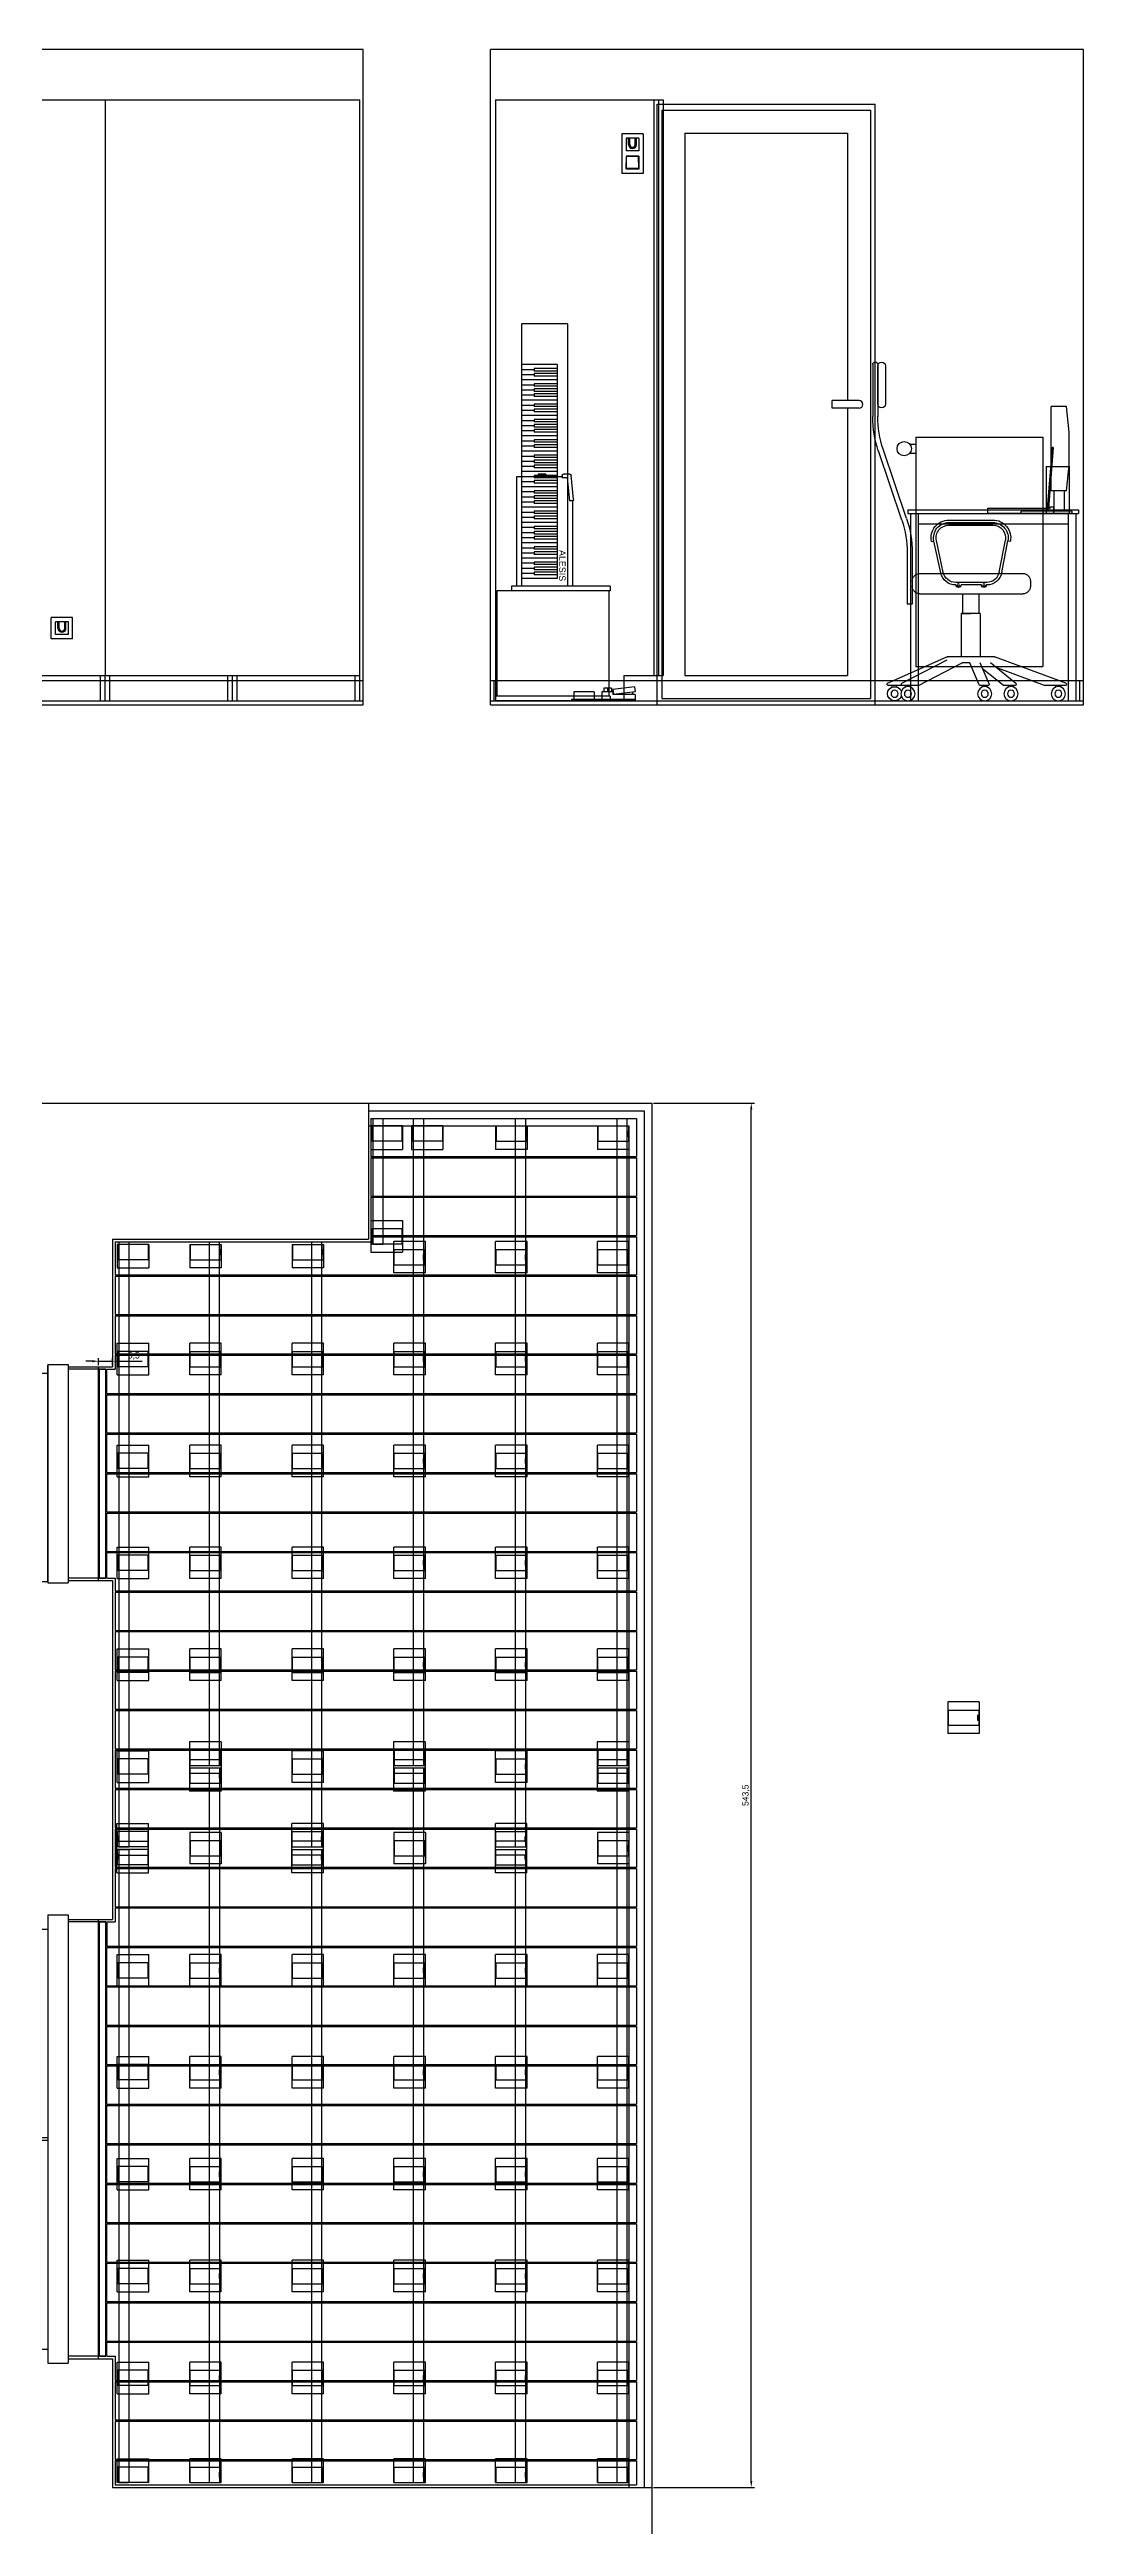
# Model space of a CAD drawing. Header units: millimetres. Extents: x 863 to 5283, y 810 to 2397.
# Drawn here: x 3811 to 4217, y 1424 to 2397 of the extents above; entities that cross this region are included whole.
import ezdxf

# ---------------------------------------------------------------- set-up
doc = ezdxf.new("R2010")
doc.units = ezdxf.units.MM
for name, color, linetype in [('Elektryka - obudowy', 253, 'Continuous'), ('GK - OSB', 40, 'Continuous'), ('GK - płyta', 104, 'Continuous'), ('GK - rama', 170, 'Continuous'), ('Grzejniki', 12, 'Continuous'), ('Listwy', 9, 'Continuous'), ('Meble', 42, 'Continuous'), ('Okna', 7, 'Continuous'), ('Panele', 44, 'Continuous'), ('Urządzenia', 183, 'Continuous'), ('Ściany', 7, 'Continuous')]:
    doc.layers.add(name, color=color, linetype=linetype)
doc.dimstyles.new('ISO-25', dxfattribs={"dimtxt": 2.5, "dimasz": 2.5, "dimexe": 1.25, "dimexo": 0.625, "dimtad": 1, "dimtxsty": 'Standard', "dimcen": 2.5, "dimadec": 0, "dimazin": 0, "dimtfac": 1, "dimtmove": 0, "dimatfit": 3, "dimfxl": 1, "dimarcsym": 0})

# ---------------------------------------------------------------- blocks, each defined once
blk = doc.blocks.new('Z$W@#14945')
for p, q in [((3, 176), (3, 0)), ((11, 176), (11, 0)), ((0, 88.5), (0, 170.5)), ((0, 170.5), (3, 170.5)), ((3, 88.5), (0, 88.5)), ((3, 87.5), (0, 87.5)), ((0, 87.5), (0, 5.5)), ((0, 5.5), (3, 5.5))]:
    blk.add_line(p, q)
blk = doc.blocks.new('Z$W@#8909')
for p, q in [((3, 176), (11, 176)), ((3, 0), (11, 0))]:
    blk.add_line(p, q)
blk.add_blockref('Z$W@#14945', (0, 0))
blk = doc.blocks.new('Z$W@#9758')
for p, q in [((0, 0.3), (0, 82.3)), ((0, 82.3), (3, 82.3)), ((3, 85.6), (3, 0)), ((3, 85.6), (11, 85.6)), ((3, 0.3), (3, 85.3)), ((11, 85.6), (11, 0)), ((3, 0.3), (0, 0.3)), ((3, 0), (11, 0))]:
    blk.add_line(p, q)
blk = doc.blocks.new('Z$W@#32591')
for p, q in [((0, 231), (0, 0)), ((0, 231), (82, 231)), ((82, 231), (82, 0)), ((9, 222), (73, 222)), ((9, 222), (9, 9)), ((73, 222), (73, 117)), ((67, 114), (67, 117)), ((77.5, 117), (67, 117)), ((77.5, 114), (67, 114)), ((73, 114), (73, 9)), ((0, 0), (82, 0)), ((9, 9), (73, 9))]:
    blk.add_line(p, q)
blk.add_arc((77.5, 115.5), 1.5, 270, 90)
blk = doc.blocks.new('Z$W@#19725')
for p, q in [((0, 75), (0, 73.5)), ((0, 75), (67, 75)), ((0, 73.5), (67, 73.5)), ((1, 73.5), (1, 0)), ((4, 73.5), (4, 0)), ((4, 69.5), (63, 69.5)), ((63, 73.5), (63, 0)), ((66, 73.5), (66, 0)), ((67, 75), (67, 73.5)), ((1, 0), (4, 0)), ((63, 0), (66, 0))]:
    blk.add_line(p, q)
blk = doc.blocks.new('Z$W@#2205')
for p, q in [((1, 32), (2, 42)), ((2, 42), (8, 42)), ((8, 9), (8, 42)), ((1, 19), (1, 32)), ((2, 9), (1, 19)), ((0, 1), (20, 1)), ((0, 1), (0, 0)), ((0, 0), (20, 0)), ((2, 9), (8, 9)), ((3, 9), (3, 1)), ((7, 9), (7, 1)), ((20, 1), (20, 0))]:
    blk.add_line(p, q)
blk = doc.blocks.new('Z$W@#20042')
for p, q in [((71.18, 131.5), (71.18, 116.5)), ((72.68, 133), (72.68, 133)), ((74.18, 132), (74.18, 111.58)), ((74.18, 116.5), (74.18, 131.5)), ((76.18, 132), (76.18, 111.58)), ((72.68, 115), (72.68, 115)), ((62.86, 71.55), (72.07, 98.76)), ((64.75, 70.91), (73.96, 98.12)), ((46.25, 71), (28.95, 71)), ((46.25, 70), (28.95, 70)), ((46.25, 69), (28.95, 69)), ((23.05, 62.86), (22.07, 62.67)), ((25.47, 50.36), (23.05, 62.86)), ((26.45, 50.55), (24.04, 63.05)), ((48.45, 50.45), (51.14, 62.95)), ((49.43, 50.24), (52.11, 62.74)), ((53.09, 62.53), (52.11, 62.74)), ((57.64, 50), (17.18, 50)), ((60.64, 58.09), (60.64, 38)), ((62.64, 58.09), (62.64, 38)), ((14.18, 47), (14.18, 45)), ((57.64, 42), (17.18, 42)), ((31.36, 46.5), (43.56, 46.5)), ((31.36, 45.5), (31.46, 45.5)), ((33.46, 45.5), (41.46, 45.5)), ((34.46, 42), (34.46, 34.24)), ((40.9, 42), (40.9, 34.24)), ((43.46, 45.5), (43.56, 45.5)), ((60.64, 47), (60.64, 45)), ((33.96, 34.24), (41.4, 34.24)), ((33.96, 34.24), (33.96, 17.33)), ((41.4, 34.24), (37.68, 34.24)), ((41.4, 34.24), (41.4, 17.33)), ((60.64, 38), (62.64, 38)), ((0.3, 6.95), (28.3, 17.3)), ((8.67, 6.07), (27.62, 13.08)), ((19.9, 6.87), (29.94, 14.95)), ((24.94, 6.15), (32.98, 12.62)), ((28.46, 17.33), (46.88, 17.33)), ((30.42, 6.69), (33.99, 14.95)), ((34.31, 6.33), (38.04, 14.95)), ((38.04, 14.95), (41.05, 14.95)), ((58.18, 6.1), (41.05, 14.95)), ((64.69, 6.92), (46.98, 16.07)), ((70.32, 6.93), (47.07, 17.29)), ((0.46, 6.05), (8.51, 6.05)), ((2.3, 6.05), (4.16, 6.05)), ((2.3, 5.42), (2.3, 6.05)), ((4.16, 5.42), (4.16, 6.05)), ((20.2, 6.05), (24.65, 6.05)), ((20.91, 6.05), (22.77, 6.05)), ((20.91, 5.42), (20.91, 6.05)), ((22.77, 5.42), (22.77, 6.05)), ((30.85, 6.05), (33.89, 6.05)), ((31.23, 6.05), (33.09, 6.05)), ((31.23, 5.42), (31.23, 6.05)), ((33.09, 5.42), (33.09, 6.05)), ((58.4, 6.05), (70.13, 6.05)), ((58.4, 6.05), (64.48, 6.05)), ((61.41, 6.05), (63.27, 6.05)), ((61.41, 5.42), (61.41, 6.05)), ((63.27, 5.42), (63.27, 6.05)), ((66.64, 6.05), (68.5, 6.05)), ((66.64, 5.42), (66.64, 6.05)), ((68.5, 5.42), (68.5, 6.05))]:
    blk.add_line(p, q)
for centre, radius in [((32.46, 45.5), 0.5), ((42.51, 45.5), 0.5), ((3.23, 2.79), 2.79), ((3.23, 2.79), 1.4), ((21.84, 2.79), 2.79), ((21.84, 2.79), 1.4), ((32.16, 2.79), 2.79), ((32.16, 2.79), 1.4), ((62.34, 2.79), 2.79), ((62.34, 2.79), 1.4), ((67.57, 2.79), 1.4)]:
    blk.add_circle(centre, radius)
for centre, radius, start, end in [((72.68, 131.5), 1.5, 90, 180), ((72.68, 131.5), 1.5, 0, 90), ((75.18, 132), 1, 0, 180), ((72.68, 116.5), 1.5, 180, 270), ((34.18, 111.58), 40, 341.30828, 0), ((72.68, 116.5), 1.5, 270, 0), ((34.18, 111.58), 42, 341.30828, 0), ((28.95, 64), 7, 90, 190.93526), ((28.95, 64), 6, 90, 190.93526), ((28.95, 64), 5, 90, 190.93526), ((46.25, 64), 7, 347.86856, 90), ((46.25, 64), 6, 347.86856, 90), ((46.25, 64), 5, 347.86856, 90), ((102.64, 58.09), 42, 161.30828, 180), ((102.64, 58.09), 40, 161.30828, 180), ((17.18, 47), 3, 90, 180), ((31.36, 51.5), 6, 190.93526, 270), ((31.36, 51.5), 5, 190.93526, 270), ((43.56, 51.5), 5, 270, 347.86856), ((43.56, 51.5), 6, 270, 347.86856), ((57.64, 47), 3, 0, 90), ((17.18, 45), 3, 180, 270), ((32.46, 45.5), 1, 180, 0), ((42.46, 45.5), 1, 180, 0), ((57.64, 45), 3, 270, 0), ((28.46, 16.86), 0.465, 90, 110.29392), ((46.88, 16.86), 0.465, 66.00288, 90), ((0.46, 6.51), 0.465, 110.29392, 270), ((8.51, 6.51), 0.465, 270, 290.29392), ((20.2, 6.51), 0.465, 128.81867, 270), ((24.65, 6.51), 0.465, 270, 308.81867), ((30.85, 6.51), 0.465, 156.6033, 270), ((33.89, 6.51), 0.465, 270, 336.6033), ((58.4, 6.51), 0.465, 242.68314, 270), ((64.48, 6.51), 0.465, 270, 62.68314), ((67.57, 2.79), 2.79, 200.21704, 159.78296), ((70.13, 6.51), 0.465, 270, 66.00288)]:
    blk.add_arc(centre, radius, start, end)
blk = doc.blocks.new('Z$W@#10339')
for p, q in [((0, 18.5), (9, 18.5)), ((0, 18.5), (0, 0)), ((9, 18.5), (9, 0)), ((0, 0), (9, 0))]:
    blk.add_line(p, q)
blk = doc.blocks.new('Z$W@#2202')
for p, q in [((25.38, 25.97), (23.5, 2.04)), ((25.88, 25.93), (24, 2)), ((25.88, 25.93), (25.38, 25.97)), ((24.5, 2), (0, 2)), ((0, 2), (0, 0)), ((26, 0), (0, 0)), ((23.5, 2.04), (24, 2)), ((26, 2.5), (24.5, 2.5)), ((24.5, 2.5), (24.5, 2)), ((26, 2.5), (26, 0))]:
    blk.add_line(p, q)
blk = doc.blocks.new('Z$W@#17324')
for p, q in [((0, 34.05), (0.95, 43.55)), ((1.45, 44), (3.95, 44)), ((1.45, 33.5), (2.35, 42.5)), ((2.35, 42.5), (4.45, 42.5)), ((4.45, 43.5), (4.45, 42.5)), ((4.45, 43), (22.45, 43)), ((10.95, 44), (10.95, 43)), ((10.95, 44), (13.95, 44)), ((11.45, 44), (11.45, 43)), ((13.45, 44), (13.45, 43)), ((13.95, 44), (13.95, 43)), ((22.45, 43), (22.45, 0)), ((0.45, 33.5), (0.45, 0)), ((0.5, 33.5), (1.45, 33.5)), ((0.45, 0), (22.45, 0))]:
    blk.add_line(p, q)
for centre, start, end in [((1.45, 43.5), 90, 174.28941), ((3.95, 43.5), 0, 90), ((0.5, 34), 174.28941, 270)]:
    blk.add_arc(centre, 0.5, start, end)
blk = doc.blocks.new('Z$W@#22179')
for p, q in [((0.23, 5.49), (0, 3.5)), ((0, 3.5), (8.5, 2.5)), ((0, 2.5), (8.73, 2.5)), ((0, 2.5), (0, 0)), ((0, 0.5), (25, 0.5)), ((0, 0), (25, 0)), ((0.23, 5.49), (8.73, 4.49)), ((1, 3.38), (1, 2.5)), ((8.73, 4.49), (8.5, 2.5)), ((8.73, 3.5), (13, 3.5)), ((8.73, 3.5), (8.73, 2.5)), ((9.25, 5), (9.25, 3.5)), ((9.25, 5), (12.25, 5)), ((10.75, 5), (10.75, 3.5)), ((10.75, 5), (10.75, 3.5)), ((12.25, 5), (12.25, 3.5)), ((13, 3.5), (13, 0.5)), ((16, 3.5), (16, 0.5)), ((16, 3.5), (24, 3.5)), ((24, 3.5), (24, 0.5)), ((25, 0.5), (25, 0))]:
    blk.add_line(p, q)
blk = doc.blocks.new('Z$W@#21945')
for p, q in [((0, 45), (38.8, 45)), ((0, 45), (0, 43.2)), ((0, 43.2), (44.5, 43.2)), ((0.5, 43.2), (0.5, 1.8)), ((38.8, 45), (38.8, 43.2)), ((44.5, 43.2), (44.5, 1.8)), ((0, 1.8), (45, 1.8)), ((0, 1.8), (0, 0)), ((0, 0), (45, 0)), ((45, 1.8), (45, 0))]:
    blk.add_line(p, q)
blk = doc.blocks.new('Z$W@#23808')
for p, q in [((0, 18), (0, 0)), ((0, 18), (103, 18)), ((16, 14), (16, 0)), ((16, 14), (30, 14)), ((17.5, 14), (17.5, 5)), ((18.5, 14), (18.5, 5)), ((19.5, 14), (19.5, 5)), ((20.5, 14), (20.5, 5)), ((22, 14), (22, 0)), ((23.5, 14), (23.5, 5)), ((24.5, 14), (24.5, 5)), ((25.5, 14), (25.5, 5)), ((26.5, 14), (26.5, 5)), ((27.5, 14), (27.5, 5)), ((28.5, 14), (28.5, 5)), ((30, 14), (30, 0)), ((30, 14), (44, 14)), ((31.5, 14), (31.5, 5)), ((32.5, 14), (32.5, 5)), ((33.5, 14), (33.5, 5)), ((34.5, 14), (34.5, 5)), ((36, 14), (36, 0)), ((37.5, 14), (37.5, 5)), ((38.5, 14), (38.5, 5)), ((39.5, 14), (39.5, 5)), ((40.5, 14), (40.5, 5)), ((41.5, 14), (41.5, 5)), ((42.5, 14), (42.5, 5)), ((44, 14), (44, 0)), ((44, 14), (58, 14)), ((45.5, 14), (45.5, 5)), ((46.5, 14), (46.5, 5)), ((47.5, 14), (47.5, 5)), ((48.5, 14), (48.5, 5)), ((50, 14), (50, 0)), ((51.5, 14), (51.5, 5)), ((52.5, 14), (52.5, 5)), ((53.5, 14), (53.5, 5)), ((54.5, 14), (54.5, 5)), ((55.5, 14), (55.5, 5)), ((56.5, 14), (56.5, 5)), ((58, 14), (58, 0)), ((58, 14), (72, 14)), ((59.5, 14), (59.5, 5)), ((60.5, 14), (60.5, 5)), ((61.5, 14), (61.5, 5)), ((62.5, 14), (62.5, 5)), ((64, 14), (64, 0)), ((65.5, 14), (65.5, 5)), ((66.5, 14), (66.5, 5)), ((67.5, 14), (67.5, 5)), ((68.5, 14), (68.5, 5)), ((69.5, 14), (69.5, 5)), ((70.5, 14), (70.5, 5)), ((72, 14), (72, 0)), ((72, 14), (86, 14)), ((73.5, 14), (73.5, 5)), ((74.5, 14), (74.5, 5)), ((75.5, 14), (75.5, 5)), ((76.5, 14), (76.5, 5)), ((78, 14), (78, 0)), ((79.5, 14), (79.5, 5)), ((80.5, 14), (80.5, 5)), ((81.5, 14), (81.5, 5)), ((82.5, 14), (82.5, 5)), ((83.5, 14), (83.5, 5)), ((84.5, 14), (84.5, 5)), ((86, 14), (86, 0)), ((86, 14), (100, 14)), ((87.5, 14), (87.5, 5)), ((88.5, 14), (88.5, 5)), ((89.5, 14), (89.5, 5)), ((90.5, 14), (90.5, 5)), ((92, 14), (92, 0)), ((93.5, 14), (93.5, 5)), ((94.5, 14), (94.5, 5)), ((95.5, 14), (95.5, 5)), ((96.5, 14), (96.5, 5)), ((97.5, 14), (97.5, 5)), ((98.5, 14), (98.5, 5)), ((100, 14), (100, 0)), ((103, 18), (103, 0)), ((0, 0), (103, 0)), ((17.5, 5), (18.5, 5)), ((18, 5), (18, 0)), ((19.5, 5), (20.5, 5)), ((20, 5), (20, 0)), ((23.5, 5), (24.5, 5)), ((24, 5), (24, 0)), ((25.5, 5), (26.5, 5)), ((26, 5), (26, 0)), ((27.5, 5), (28.5, 5)), ((28, 5), (28, 0)), ((31.5, 5), (32.5, 5)), ((32, 5), (32, 0)), ((33.5, 5), (34.5, 5)), ((34, 5), (34, 0)), ((37.5, 5), (38.5, 5)), ((38, 5), (38, 0)), ((39.5, 5), (40.5, 5)), ((40, 5), (40, 0)), ((41.5, 5), (42.5, 5)), ((42, 5), (42, 0)), ((45.5, 5), (46.5, 5)), ((46, 5), (46, 0)), ((47.5, 5), (48.5, 5)), ((48, 5), (48, 0)), ((51.5, 5), (52.5, 5)), ((52, 5), (52, 0)), ((53.5, 5), (54.5, 5)), ((54, 5), (54, 0)), ((55.5, 5), (56.5, 5)), ((56, 5), (56, 0)), ((59.5, 5), (60.5, 5)), ((60, 5), (60, 0)), ((61.5, 5), (62.5, 5)), ((62, 5), (62, 0)), ((65.5, 5), (66.5, 5)), ((66, 5), (66, 0)), ((67.5, 5), (68.5, 5)), ((68, 5), (68, 0)), ((69.5, 5), (70.5, 5)), ((70, 5), (70, 0)), ((73.5, 5), (74.5, 5)), ((74, 5), (74, 0)), ((75.5, 5), (76.5, 5)), ((76, 5), (76, 0)), ((79.5, 5), (80.5, 5)), ((80, 5), (80, 0)), ((81.5, 5), (82.5, 5)), ((82, 5), (82, 0)), ((83.5, 5), (84.5, 5)), ((84, 5), (84, 0)), ((87.5, 5), (88.5, 5)), ((88, 5), (88, 0)), ((89.5, 5), (90.5, 5)), ((90, 5), (90, 0)), ((93.5, 5), (94.5, 5)), ((94, 5), (94, 0)), ((95.5, 5), (96.5, 5)), ((96, 5), (96, 0)), ((97.5, 5), (98.5, 5)), ((98, 5), (98, 0))]:
    blk.add_line(p, q)
at = {"insert": (94.89, 16), "char_height": 2.5, "width": 16.2109, "attachment_point": 5}
blk.add_mtext('{\\fArial|b0|i0|c238|p0;ALESIS}', dxfattribs=at)
blk = doc.blocks.new('Z$W@#17973')
for p, q in [((0, 236), (0, 0)), ((0, 236), (65.8, 236)), ((62.2, 236), (62.2, 10)), ((64, 236), (64, 10)), ((65.8, 236), (65.8, 10)), ((65.8, 236), (65.8, 10)), ((50.4, 10), (65.8, 10)), ((50.4, 10), (50.4, 0)), ((0, 0), (50.4, 0))]:
    blk.add_line(p, q)
blk = doc.blocks.new('Z$W@#26526')
for p, q in [((0, 0), (0, 236)), ((0, 236), (200, 236)), ((100, 236), (100, 10)), ((200, 0), (200, 236)), ((0, 10), (200, 10)), ((1.8, 0), (1.8, 10)), ((48.2, 0), (48.2, 10)), ((50, 0), (50, 10)), ((51.8, 0), (51.8, 10)), ((98.2, 0), (98.2, 10)), ((100, 0), (100, 10)), ((101.8, 0), (101.8, 10)), ((148.2, 0), (148.2, 10)), ((150, 0), (150, 10)), ((151.8, 0), (151.8, 10)), ((198.2, 0), (198.2, 10)), ((0, 0), (200, 0))]:
    blk.add_line(p, q)
blk = doc.blocks.new('Z$W@#16103')
for p, q in [((0, 8.4), (8.4, 8.4)), ((0, 8.4), (0, 0)), ((0, 0), (8.4, 0)), ((1.7, 6.7), (1.7, 1.7)), ((1.7, 6.7), (6.7, 6.7)), ((1.7, 1.7), (6.7, 1.7)), ((2.62, 4.2), (2.62, 1.7)), ((3.12, 4.2), (3.12, 1.7)), ((5.28, 4.2), (5.28, 1.7)), ((5.78, 4.2), (5.78, 1.7)), ((6.7, 6.7), (6.7, 1.7)), ((8.4, 8.4), (8.4, 0))]:
    blk.add_line(p, q)
for radius in [1.58, 1.08]:
    blk.add_arc((4.2, 4.2), radius, 0, 180)
blk = doc.blocks.new('Z$W@#23754')
for p, q in [((8.4, 15.5), (0, 15.5)), ((0, 15.5), (0, 0)), ((6.7, 13.8), (1.7, 13.8)), ((1.7, 13.8), (1.7, 8.8)), ((2.62, 11.3), (2.62, 13.8)), ((3.12, 11.3), (3.12, 13.8)), ((5.28, 11.3), (5.28, 13.8)), ((5.78, 11.3), (5.78, 13.8)), ((6.7, 13.8), (6.7, 8.8)), ((8.4, 15.5), (8.4, 0)), ((8.4, 0), (0, 0)), ((6.7, 8.8), (1.7, 8.8)), ((6.7, 6.7), (1.7, 6.7)), ((1.7, 6.7), (1.7, 1.7)), ((1.7, 6.7), (1.7, 1.7)), ((6.7, 6.7), (1.7, 6.7)), ((6.7, 1.7), (1.7, 1.7)), ((6.7, 1.7), (1.7, 1.7)), ((1.75, 1.75), (1.8, 6.65)), ((6.65, 1.85), (1.75, 1.85)), ((6.65, 1.75), (1.75, 1.75)), ((6.6, 6.65), (1.8, 6.65)), ((6.65, 1.75), (6.6, 6.65)), ((6.7, 6.7), (6.7, 1.7)), ((6.7, 6.7), (6.7, 1.7))]:
    blk.add_line(p, q)
for radius in [1.58, 1.08]:
    blk.add_arc((4.2, 11.3), radius, 180, 0)
blk = doc.blocks.new('Z$W@#1637')
for p, q in [((7.3, 90), (7.3, 0)), ((7.3, 90), (57.3, 90)), ((57.3, 90), (57.3, 0)), ((4.94, 87.3), (7.3, 87.3)), ((4.94, 83.7), (7.3, 83.7)), ((7.3, 0), (57.3, 0))]:
    blk.add_line(p, q)
blk.add_circle((2.8, 85.5), 2.8)
blk = doc.blocks.new('Z$W@#9339')
for p, q in [((0, 12.4), (9.2, 12.4)), ((0, 12.4), (0, 0)), ((0, 12.2), (6, 12.2)), ((6, 12.2), (6, 0.2)), ((9.2, 0), (9.2, 12.4)), ((0, 0.2), (6, 0.2)), ((0, 0), (9.2, 0)), ((2, 0.7), (4, 0.7)), ((2, 0.7), (2, 0.2)), ((4, 0.7), (4, 0.2))]:
    blk.add_line(p, q)
blk = doc.blocks.new('Z$W@#17505')
for p, q in [((0, 0), (0, 12.4)), ((0, 12.4), (12.4, 12.4)), ((3.2, 12.2), (3.2, 0.2)), ((3.2, 12.2), (9.2, 12.2)), ((9.2, 12.2), (9.2, 0.2)), ((12.4, 0), (12.4, 12.4)), ((0, 0), (12.4, 0)), ((3.2, 0.2), (9.2, 0.2)), ((5.2, 0.7), (7.2, 0.7)), ((5.2, 0.7), (5.2, 0.2)), ((7.2, 0.7), (7.2, 0.2))]:
    blk.add_line(p, q)
blk = doc.blocks.new('*D822')
at = {"layer": 'Defpoints', "color": 0}
for p in [(4047.81, 1983.02), (4086.87, 1983.02), (4047.81, 1439.52)]:
    blk.add_point(p, dxfattribs=at)
at = {"layer": 'GK - płyta', "color": 0, "lineweight": -2}
for p, q in [((4048.43, 1983.02), (4088.12, 1983.02)), ((4086.87, 1442.02), (4086.87, 1980.52)), ((4048.43, 1439.52), (4088.12, 1439.52))]:
    blk.add_line(p, q, dxfattribs=at)
at = {"layer": 'GK - płyta', "color": 0}
for points in [[(4087.29, 1980.52), (4086.45, 1980.52), (4086.87, 1983.02)], [(4086.45, 1442.02), (4087.29, 1442.02), (4086.87, 1439.52)]]:
    blk.add_solid(points, dxfattribs=at)
at = {"layer": 'GK - płyta', "color": 0, "insert": (4084.79, 1711.27), "char_height": 2.5, "attachment_point": 5, "rotation": 90}
blk.add_mtext('543,5', dxfattribs=at)
blk = doc.blocks.new('*D823')
at = {"layer": 'Defpoints', "color": 0}
for p in [(3830.41, 1879.52), (3835.91, 1881.67), (3835.91, 1879.52)]:
    blk.add_point(p, dxfattribs=at)
at = {"layer": 'GK - płyta', "color": 0, "lineweight": -2}
for p, q in [((3827.91, 1881.67), (3825.41, 1881.67)), ((3830.41, 1880.14), (3830.41, 1882.92)), ((3830.41, 1881.67), (3835.91, 1881.67)), ((3835.91, 1880.14), (3835.91, 1882.92)), ((3838.41, 1881.67), (3847.58, 1881.67))]:
    blk.add_line(p, q, dxfattribs=at)
at = {"layer": 'GK - płyta', "color": 0}
for points in [[(3827.91, 1881.25), (3827.91, 1882.09), (3830.41, 1881.67)], [(3838.41, 1882.09), (3838.41, 1881.25), (3835.91, 1881.67)]]:
    blk.add_solid(points, dxfattribs=at)
at = {"layer": 'GK - płyta', "color": 0, "insert": (3844.24, 1883.75), "char_height": 2.5, "attachment_point": 5}
blk.add_mtext('5,5', dxfattribs=at)

msp = doc.modelspace()

# ---------------------------------------------------------------- linework, layer by layer
at = {"layer": 'GK - OSB'}
msp.add_line((3838.41, 1440.517), (3842.41, 1440.517), dxfattribs=at)
at = {"layer": 'GK - płyta'}
for p, q in [((3937.41, 1977.017), (4041.81, 1977.017)), ((3937.41, 1977.017), (3937.41, 1962.017)), ((4041.81, 1977.017), (4041.81, 1962.017)), ((3937.41, 1962.017), (4041.81, 1962.017)), ((3937.41, 1961.517), (4041.81, 1961.517)), ((3937.41, 1961.517), (3937.41, 1946.517)), ((4041.81, 1961.517), (4041.81, 1946.517)), ((3937.41, 1946.517), (4041.81, 1946.517)), ((3937.41, 1946.017), (4041.81, 1946.017)), ((3937.41, 1946.017), (3937.41, 1931.017)), ((4041.81, 1946.017), (4041.81, 1931.017)), ((3836.91, 1928.517), (3937.41, 1928.517)), ((3836.91, 1928.517), (3836.91, 1915.517)), ((3937.41, 1931.017), (4041.81, 1931.017)), ((3937.41, 1930.517), (4041.81, 1930.517)), ((3937.41, 1930.517), (3937.41, 1928.517)), ((4041.81, 1930.517), (4041.81, 1915.517)), ((3836.91, 1915.517), (4041.81, 1915.517)), ((3836.91, 1915.017), (4041.81, 1915.017)), ((3836.91, 1915.017), (3836.91, 1900.017)), ((4041.81, 1915.017), (4041.81, 1900.017)), ((3836.91, 1900.017), (4041.81, 1900.017)), ((3836.91, 1899.517), (4041.81, 1899.517)), ((3836.91, 1899.517), (3836.91, 1884.517)), ((4041.81, 1899.517), (4041.81, 1884.517)), ((3833.21, 1878.517), (3818.41, 1878.517)), ((3830.71, 1796.517), (3830.71, 1878.517)), ((3830.71, 1878.517), (3833.21, 1878.517)), ((3833.21, 1796.517), (3833.21, 1878.517)), ((3833.71, 1869.017), (3833.71, 1878.517)), ((3833.71, 1878.517), (3836.91, 1878.517)), ((3836.91, 1884.517), (4041.81, 1884.517)), ((3836.91, 1884.017), (4041.81, 1884.017)), ((3836.91, 1884.017), (3836.91, 1878.517)), ((4041.81, 1884.017), (4041.81, 1869.017)), ((3833.71, 1869.017), (4041.81, 1869.017)), ((3833.71, 1868.517), (4041.81, 1868.517)), ((3833.71, 1853.517), (3833.71, 1868.517)), ((4041.81, 1868.517), (4041.81, 1853.517)), ((3833.71, 1853.517), (4041.81, 1853.517)), ((3833.71, 1853.017), (4041.81, 1853.017)), ((3833.71, 1838.017), (3833.71, 1853.017)), ((4041.81, 1853.017), (4041.81, 1838.017)), ((3833.71, 1838.017), (4041.81, 1838.017)), ((3833.71, 1837.517), (4041.81, 1837.517)), ((3833.71, 1822.517), (3833.71, 1837.517)), ((4041.81, 1837.517), (4041.81, 1822.517)), ((3833.71, 1822.517), (4041.81, 1822.517)), ((3833.71, 1822.017), (4041.81, 1822.017)), ((3833.71, 1807.017), (3833.71, 1822.017)), ((4041.81, 1822.017), (4041.81, 1807.017)), ((3833.71, 1807.017), (4041.81, 1807.017)), ((3833.71, 1806.517), (4041.81, 1806.517)), ((3833.71, 1796.517), (3833.71, 1806.517)), ((4041.81, 1806.517), (4041.81, 1791.517)), ((3833.21, 1796.517), (3818.41, 1796.517)), ((3830.71, 1796.517), (3833.21, 1796.517)), ((3833.71, 1796.517), (3836.91, 1796.517)), ((3836.91, 1796.517), (3836.91, 1791.517)), ((3836.91, 1791.517), (4041.81, 1791.517)), ((3836.91, 1791.017), (4041.81, 1791.017)), ((3836.91, 1791.017), (3836.91, 1776.017)), ((4041.81, 1791.017), (4041.81, 1776.017)), ((3836.91, 1776.017), (4041.81, 1776.017)), ((3836.91, 1775.517), (4041.81, 1775.517)), ((3836.91, 1775.517), (3836.91, 1760.517)), ((4041.81, 1775.517), (4041.81, 1760.517)), ((3836.91, 1760.517), (4041.81, 1760.517)), ((3836.91, 1760.017), (4041.81, 1760.017)), ((3836.91, 1760.017), (3836.91, 1745.017)), ((4041.81, 1760.017), (4041.81, 1745.017)), ((3836.91, 1745.017), (4041.81, 1745.017)), ((3836.91, 1744.517), (4041.81, 1744.517)), ((3836.91, 1744.517), (3836.91, 1729.517)), ((4041.81, 1744.517), (4041.81, 1729.517)), ((3836.91, 1729.517), (4041.81, 1729.517)), ((3836.91, 1729.017), (4041.81, 1729.017)), ((3836.91, 1729.017), (3836.91, 1714.017)), ((4041.81, 1729.017), (4041.81, 1714.017)), ((3836.91, 1714.017), (4041.81, 1714.017)), ((3836.91, 1713.517), (4041.81, 1713.517)), ((3836.91, 1713.517), (3836.91, 1698.517)), ((4041.81, 1713.517), (4041.81, 1698.517)), ((3836.91, 1698.517), (4041.81, 1698.517)), ((3836.91, 1698.017), (4041.81, 1698.017)), ((3836.91, 1698.017), (3836.91, 1683.017)), ((4041.81, 1698.017), (4041.81, 1683.017)), ((3836.91, 1683.017), (4041.81, 1683.017)), ((3836.91, 1682.517), (4041.81, 1682.517)), ((3836.91, 1682.517), (3836.91, 1667.517)), ((4041.81, 1682.517), (4041.81, 1667.517)), ((3836.91, 1667.517), (4041.81, 1667.517)), ((3836.91, 1667.017), (4041.81, 1667.017)), ((3836.91, 1667.017), (3836.91, 1661.517)), ((4041.81, 1667.017), (4041.81, 1652.017)), ((3833.21, 1661.517), (3818.41, 1661.517)), ((3830.71, 1661.517), (3833.21, 1661.517)), ((3833.21, 1491.017), (3833.21, 1661.517)), ((3833.71, 1661.517), (3833.71, 1652.017)), ((3833.71, 1661.517), (3836.91, 1661.517)), ((3833.71, 1652.017), (4041.81, 1652.017)), ((3833.71, 1651.517), (4041.81, 1651.517)), ((3833.71, 1636.517), (3833.71, 1651.517)), ((4041.81, 1651.517), (4041.81, 1636.517)), ((3833.71, 1636.517), (4041.81, 1636.517)), ((3833.71, 1636.017), (4041.81, 1636.017)), ((3833.71, 1621.017), (3833.71, 1636.017)), ((4041.81, 1636.017), (4041.81, 1621.017)), ((3833.71, 1621.017), (4041.81, 1621.017)), ((3833.71, 1620.517), (4041.81, 1620.517)), ((3833.71, 1605.517), (3833.71, 1620.517)), ((4041.81, 1620.517), (4041.81, 1605.517)), ((3833.71, 1605.517), (4041.81, 1605.517)), ((3833.71, 1605.017), (4041.81, 1605.017)), ((3833.71, 1590.017), (3833.71, 1605.017)), ((4041.81, 1605.017), (4041.81, 1590.017)), ((3833.71, 1590.017), (4041.81, 1590.017)), ((3833.71, 1589.517), (4041.81, 1589.517)), ((3833.71, 1574.517), (3833.71, 1589.517)), ((4041.81, 1589.517), (4041.81, 1574.517)), ((3833.71, 1574.517), (4041.81, 1574.517)), ((3833.71, 1574.017), (4041.81, 1574.017)), ((3833.71, 1559.017), (3833.71, 1574.017)), ((4041.81, 1574.017), (4041.81, 1559.017)), ((3833.71, 1559.017), (4041.81, 1559.017)), ((3833.71, 1558.517), (4041.81, 1558.517)), ((3833.71, 1543.517), (3833.71, 1558.517)), ((4041.81, 1558.517), (4041.81, 1543.517)), ((3833.71, 1543.517), (4041.81, 1543.517)), ((3833.71, 1543.017), (4041.81, 1543.017)), ((3833.71, 1528.017), (3833.71, 1543.017)), ((4041.81, 1543.017), (4041.81, 1528.017)), ((3833.71, 1528.017), (4041.81, 1528.017)), ((3833.71, 1527.517), (4041.81, 1527.517)), ((3833.71, 1512.517), (3833.71, 1527.517)), ((4041.81, 1527.517), (4041.81, 1512.517)), ((3833.71, 1512.517), (4041.81, 1512.517)), ((3833.71, 1512.017), (4041.81, 1512.017)), ((3833.71, 1497.017), (3833.71, 1512.017)), ((4041.81, 1512.017), (4041.81, 1497.017)), ((3833.21, 1491.017), (3818.41, 1491.017)), ((3830.71, 1491.017), (3833.21, 1491.017)), ((3833.71, 1497.017), (4041.81, 1497.017)), ((3833.71, 1496.517), (4041.81, 1496.517)), ((3833.71, 1491.017), (3833.71, 1496.517)), ((3833.71, 1491.017), (3836.91, 1491.017)), ((3835.91, 1490.017), (3835.91, 1439.517)), ((3836.91, 1491.017), (3836.91, 1481.517)), ((4041.81, 1496.517), (4041.81, 1481.517)), ((3836.91, 1481.517), (4041.81, 1481.517)), ((3836.91, 1481.017), (4041.81, 1481.017)), ((3836.91, 1481.017), (3836.91, 1466.017)), ((4041.81, 1481.017), (4041.81, 1466.017)), ((3836.91, 1466.017), (4041.81, 1466.017)), ((3836.91, 1465.517), (4041.81, 1465.517)), ((3836.91, 1465.517), (3836.91, 1450.517)), ((4041.81, 1465.517), (4041.81, 1450.517)), ((3836.91, 1450.517), (4041.81, 1450.517)), ((3836.91, 1450.017), (4041.81, 1450.017)), ((3836.91, 1450.017), (3836.91, 1440.517)), ((4041.81, 1450.017), (4041.81, 1440.517)), ((3836.91, 1440.517), (4041.81, 1440.517))]:
    msp.add_line(p, q, dxfattribs=at)
at = {"layer": 'GK - rama'}
for p, q in [((3938.11, 1977.017), (3938.11, 1927.68)), ((3938.11, 1977.017), (3942.11, 1977.017)), ((3942.11, 1977.017), (3942.11, 1927.68)), ((3954.024, 1977.017), (3954.024, 1723.017)), ((3954.024, 1977.017), (3958.024, 1977.017)), ((3958.024, 1977.017), (3958.024, 1723.017)), ((3994.024, 1977.017), (3998.024, 1977.017)), ((3994.11, 1977.017), (3994.11, 1691.017)), ((3998.11, 1977.017), (3998.11, 1691.017)), ((4034.024, 1977.017), (4034.024, 1723.017)), ((4034.024, 1977.017), (4038.024, 1977.017)), ((4038.024, 1977.017), (4038.024, 1723.017)), ((3838.324, 1928.517), (3838.324, 1691.017)), ((3838.41, 1928.517), (3842.41, 1928.517)), ((3842.324, 1928.517), (3842.324, 1691.017)), ((3873.824, 1928.517), (3873.824, 1723.017)), ((3873.824, 1928.517), (3877.824, 1928.517)), ((3877.824, 1928.517), (3877.824, 1723.017)), ((3914.024, 1928.517), (3914.024, 1691.017)), ((3914.024, 1928.517), (3918.024, 1928.517)), ((3918.024, 1928.517), (3918.024, 1691.017)), ((3938.11, 1927.68), (3942.11, 1927.68)), ((3873.824, 1732.162), (3873.824, 1723.017)), ((3877.824, 1732.162), (3877.824, 1723.017)), ((3954.024, 1732.162), (3954.024, 1723.017)), ((3958.024, 1732.162), (3958.024, 1723.017)), ((3873.824, 1723.017), (3877.824, 1723.017)), ((3873.91, 1722.017), (3877.91, 1722.017)), ((3873.91, 1722.017), (3873.91, 1441.517)), ((3877.91, 1722.017), (3877.91, 1441.517)), ((3954.024, 1723.017), (3958.024, 1723.017)), ((3954.024, 1722.017), (3958.024, 1722.017)), ((3954.024, 1722.017), (3954.024, 1441.517)), ((3958.024, 1722.017), (3958.024, 1441.517)), ((4034.024, 1723.017), (4038.024, 1723.017)), ((4034.024, 1722.017), (4034.024, 1441.517)), ((4034.024, 1722.017), (4038.024, 1722.017)), ((4038.024, 1722.017), (4038.024, 1441.517)), ((3838.324, 1691.017), (3842.324, 1691.017)), ((3838.324, 1690.017), (3842.324, 1690.017)), ((3838.324, 1690.017), (3838.324, 1441.517)), ((3842.324, 1690.017), (3842.324, 1441.517)), ((3914.024, 1691.017), (3918.024, 1691.017)), ((3914.024, 1690.017), (3914.024, 1441.517)), ((3914.11, 1690.017), (3918.11, 1690.017)), ((3918.024, 1690.017), (3918.024, 1441.517)), ((3994.024, 1691.017), (3998.024, 1691.017)), ((3994.11, 1690.017), (3998.11, 1690.017)), ((3994.11, 1690.017), (3994.11, 1441.517)), ((3998.11, 1690.017), (3998.11, 1441.517)), ((3838.41, 1441.517), (3842.177, 1441.517)), ((3873.91, 1441.517), (3877.677, 1441.517)), ((3914.11, 1441.517), (3917.877, 1441.517)), ((3954.11, 1441.517), (3957.877, 1441.517)), ((3994.11, 1441.517), (3997.877, 1441.517)), ((4034.11, 1441.517), (4037.877, 1441.517))]:
    msp.add_line(p, q, dxfattribs=at)
at = {"layer": 'Listwy'}
for p, q in [((3529.021, 2148.904), (3934.421, 2148.904)), ((3933.021, 2140.904), (3933.021, 2148.904)), ((3984.421, 2148.904), (4217.421, 2148.904)), ((3985.821, 2140.904), (3985.821, 2148.904)), ((4216.021, 2140.904), (4216.021, 2148.904))]:
    msp.add_line(p, q, dxfattribs=at)
at = {"layer": 'Panele'}
for p, q in [((3529.021, 2140.904), (3934.421, 2140.904)), ((3984.421, 2140.904), (4217.421, 2140.904)), ((3830.71, 1491.017), (3830.71, 1661.517))]:
    msp.add_line(p, q, dxfattribs=at)
at = {"layer": 'Ściany'}
for p, q in [((3934.421, 2396.604), (3529.021, 2396.604)), ((3934.421, 2139.404), (3934.421, 2396.604)), ((3984.421, 2139.404), (3984.421, 2396.604)), ((4217.421, 2396.604), (3984.421, 2396.604)), ((4217.421, 2139.404), (4217.421, 2396.604)), ((4049.921, 2139.404), (4049.921, 2375.204)), ((4049.921, 2375.204), (4135.521, 2375.204)), ((4135.521, 2139.404), (4135.521, 2375.204)), ((3529.021, 2139.404), (3934.421, 2139.404)), ((3984.421, 2139.404), (4217.421, 2139.404)), ((2567.91, 1983.017), (3936.41, 1983.017)), ((3936.41, 1983.017), (3936.41, 1929.517)), ((3936.41, 1983.017), (4047.81, 1983.017)), ((3936.41, 1980.017), (4044.81, 1980.017)), ((3936.41, 1974.017), (4038.81, 1974.017)), ((4038.81, 1974.017), (4038.81, 1439.517)), ((4044.81, 1980.017), (4044.81, 1439.517)), ((4047.81, 1983.017), (4047.81, 1439.517)), ((3835.91, 1929.517), (3936.41, 1929.517)), ((3835.91, 1929.517), (3835.91, 1879.517)), ((3818.41, 1879.517), (3835.91, 1879.517)), ((3830.41, 1795.517), (3830.41, 1879.517)), ((3818.41, 1795.517), (3835.91, 1795.517)), ((3835.91, 1795.517), (3835.91, 1662.517)), ((3818.41, 1662.517), (3835.91, 1662.517)), ((3830.41, 1490.017), (3830.41, 1662.517)), ((3818.41, 1490.017), (3835.91, 1490.017)), ((3835.91, 1490.017), (3835.91, 1439.517)), ((3835.91, 1439.517), (4047.81, 1439.517)), ((4047.81, 1439.517), (4047.81, 1384.717))]:
    msp.add_line(p, q, dxfattribs=at)

# ---------------------------------------------------------------- block references
at = {"xscale": -1, "rotation": 90.00000000000001}
msp.add_blockref('Z$W@#17505', (4176.485, 1747.927), dxfattribs=at)
at = {"layer": 'Elektryka - obudowy'}
msp.add_blockref('Z$W@#23754', (4036.021, 2348.004), dxfattribs=at)
at = {"layer": 'Elektryka - obudowy', "rotation": 180}
msp.add_blockref('Z$W@#16103', (3820.221, 2173.604), dxfattribs=at)
at = {"layer": 'GK - OSB'}
for name, p, rotation in [('Z$W@#9339', (3937.41, 1974.017), 270), ('Z$W@#9339', (3953.324, 1974.017), -90.00000000000001), ('Z$W@#17505', (3937.41, 1936.88), -90.00000000000001), ('Z$W@#9339', (3837.71, 1927.517), 270), ('Z$W@#17505', (3958.81, 1916.317), 89.99999999999999), ('Z$W@#17505', (3998.81, 1916.317), 89.99999999999999), ('Z$W@#17505', (4038.81, 1916.317), 89.99999999999999), ('Z$W@#17505', (3878.61, 1876.317), 89.99999999999999), ('Z$W@#17505', (3918.81, 1876.317), 89.99999999999999), ('Z$W@#17505', (3958.81, 1876.317), 89.99999999999999), ('Z$W@#17505', (3998.81, 1876.317), 89.99999999999999), ('Z$W@#17505', (4038.81, 1876.317), 89.99999999999999), ('Z$W@#17505', (3878.61, 1836.317), 89.99999999999999), ('Z$W@#17505', (3918.81, 1836.317), 89.99999999999999), ('Z$W@#17505', (3958.81, 1836.317), 89.99999999999999), ('Z$W@#17505', (3998.81, 1836.317), 89.99999999999999), ('Z$W@#17505', (4038.81, 1836.317), 89.99999999999999), ('Z$W@#17505', (3878.61, 1796.317), 89.99999999999999), ('Z$W@#17505', (3918.81, 1796.317), 89.99999999999999), ('Z$W@#17505', (3958.81, 1796.317), 89.99999999999999), ('Z$W@#17505', (3998.81, 1796.317), 89.99999999999999), ('Z$W@#17505', (4038.81, 1796.317), 89.99999999999999), ('Z$W@#17505', (3878.61, 1756.317), 89.99999999999999), ('Z$W@#17505', (3918.81, 1756.317), 89.99999999999999), ('Z$W@#17505', (3958.81, 1756.317), 89.99999999999999), ('Z$W@#17505', (3998.81, 1756.317), 89.99999999999999), ('Z$W@#17505', (4038.81, 1756.317), 89.99999999999999), ('Z$W@#17505', (3918.81, 1716.317), 89.99999999999999), ('Z$W@#17505', (3998.81, 1716.317), 89.99999999999999), ('Z$W@#17505', (3918.724, 1687.817), 89.99999999999999), ('Z$W@#17505', (3918.724, 1680.817), 89.99999999999999), ('Z$W@#17505', (3998.724, 1687.817), 89.99999999999999), ('Z$W@#17505', (3998.724, 1680.817), 89.99999999999999), ('Z$W@#17505', (3878.61, 1636.317), 89.99999999999999), ('Z$W@#17505', (3918.81, 1636.317), 89.99999999999999), ('Z$W@#17505', (3958.81, 1636.317), 89.99999999999999), ('Z$W@#17505', (3998.81, 1636.317), 89.99999999999999), ('Z$W@#17505', (4038.81, 1636.317), 89.99999999999999), ('Z$W@#17505', (3878.61, 1596.317), 89.99999999999999), ('Z$W@#17505', (3918.81, 1596.317), 89.99999999999999), ('Z$W@#17505', (3958.81, 1596.317), 89.99999999999999), ('Z$W@#17505', (3998.81, 1596.317), 89.99999999999999), ('Z$W@#17505', (4038.81, 1596.317), 89.99999999999999), ('Z$W@#17505', (3878.61, 1556.317), 89.99999999999999), ('Z$W@#17505', (3918.81, 1556.317), 89.99999999999999), ('Z$W@#17505', (3958.81, 1556.317), 89.99999999999999), ('Z$W@#17505', (3998.81, 1556.317), 89.99999999999999), ('Z$W@#17505', (4038.81, 1556.317), 89.99999999999999), ('Z$W@#17505', (3878.61, 1516.317), 89.99999999999999), ('Z$W@#17505', (3918.81, 1516.317), 89.99999999999999), ('Z$W@#17505', (3958.81, 1516.317), 89.99999999999999), ('Z$W@#17505', (3998.81, 1516.317), 89.99999999999999), ('Z$W@#17505', (4038.81, 1516.317), 89.99999999999999), ('Z$W@#17505', (3878.61, 1476.317), 89.99999999999999), ('Z$W@#17505', (3918.81, 1476.317), 89.99999999999999), ('Z$W@#17505', (3958.81, 1476.317), 89.99999999999999), ('Z$W@#17505', (3998.81, 1476.317), 89.99999999999999), ('Z$W@#17505', (4038.81, 1476.317), 89.99999999999999), ('Z$W@#9339', (3878.61, 1441.517), 90.00000000000001), ('Z$W@#9339', (3918.81, 1441.517), 90.00000000000001), ('Z$W@#9339', (3958.81, 1441.517), 90.00000000000001), ('Z$W@#9339', (3998.81, 1441.517), 90.00000000000001), ('Z$W@#9339', (4038.81, 1441.517), 90.00000000000001)]:
    msp.add_blockref(name, p, dxfattribs=dict(at, rotation=rotation))
at = {"layer": 'GK - OSB', "xscale": -1}
for name, p, rotation in [('Z$W@#9339', (3998.81, 1974.017), 90), ('Z$W@#9339', (4038.81, 1974.017), 90), ('Z$W@#9339', (3878.61, 1927.517), 90), ('Z$W@#9339', (3918.81, 1927.517), 90), ('Z$W@#17505', (3837.71, 1876.317), 270), ('Z$W@#17505', (3837.71, 1836.317), 270), ('Z$W@#17505', (3837.71, 1796.317), 270), ('Z$W@#17505', (3837.71, 1756.317), 270), ('Z$W@#17505', (3878.524, 1732.217), 90.00000000000001), ('Z$W@#17505', (3958.724, 1732.217), 90.00000000000001), ('Z$W@#17505', (4038.724, 1732.217), 90.00000000000001), ('Z$W@#17505', (3837.71, 1716.317), 270), ('Z$W@#17505', (3878.524, 1725.217), 90.00000000000001), ('Z$W@#17505', (3958.724, 1725.217), 90.00000000000001), ('Z$W@#17505', (4038.724, 1725.217), 90.00000000000001), ('Z$W@#17505', (3837.624, 1687.817), -90.00000000000001), ('Z$W@#17505', (3837.624, 1680.817), -90.00000000000001), ('Z$W@#17505', (3878.61, 1696.717), 90.00000000000001), ('Z$W@#17505', (3958.81, 1696.717), 90.00000000000001), ('Z$W@#17505', (4038.81, 1696.717), 90.00000000000001), ('Z$W@#17505', (3837.71, 1636.317), 270), ('Z$W@#17505', (3837.71, 1596.317), 270), ('Z$W@#17505', (3837.71, 1556.317), 270), ('Z$W@#17505', (3837.71, 1516.317), 270), ('Z$W@#17505', (3837.71, 1476.317), 270), ('Z$W@#9339', (3837.71, 1441.517), 270)]:
    msp.add_blockref(name, p, dxfattribs=dict(at, rotation=rotation))
at = {"layer": 'Grzejniki'}
msp.add_blockref('Z$W@#1637', (4144.171, 2154.404), dxfattribs=at)
at = {"layer": 'Meble'}
for name, p in [('Z$W@#26526', (3733.021, 2140.904)), ('Z$W@#17973', (3986.421, 2140.904)), ('Z$W@#19725', (4148.421, 2140.904))]:
    msp.add_blockref(name, p, dxfattribs=at)
for name, p, xscale in [('Z$W@#20042', (4210.763, 2140.904), -0.9999999999999996), ('Z$W@#17324', (4017.071, 2185.904), -1), ('Z$W@#21945', (4031.421, 2140.904), -1), ('Z$W@#22179', (4041.194, 2140.904), -1)]:
    msp.add_blockref(name, p, dxfattribs=dict(at, xscale=xscale))
at = {"layer": 'Okna'}
for name, p in [('Z$W@#32591', (4051.721, 2141.804)), ('Z$W@#9758', (3807.41, 1794.717)), ('Z$W@#8909', (3807.41, 1488.267))]:
    msp.add_blockref(name, p, dxfattribs=at)
at = {"layer": 'Urządzenia', "rotation": -90.00000000000001}
msp.add_blockref('Z$W@#23808', (3996.621, 2288.904), dxfattribs=at)
at = {"layer": 'Urządzenia', "xscale": -1}
msp.add_blockref('Z$W@#2205', (4212.769, 2214.404), dxfattribs=at)
at = {"layer": 'Urządzenia'}
for name, p in [('Z$W@#2202', (4179.664, 2214.404)), ('Z$W@#10339', (4202.769, 2214.404))]:
    msp.add_blockref(name, p, dxfattribs=at)

# ---------------------------------------------------------------- dimensions: what is measured, and where the dimension line sits
at = {"layer": 'GK - płyta'}
dim = msp.add_linear_dim(base=(4086.869, 1983.017), p1=(4047.81, 1439.517), p2=(4047.81, 1983.017), angle=90, dimstyle='ISO-25', dxfattribs=at)
dim.commit()
dim.dimension.update_dxf_attribs({"geometry": '*D822', "text_midpoint": (4084.785, 1711.267)})
dim = msp.add_linear_dim(base=(3835.91, 1881.67), p1=(3830.41, 1879.517), p2=(3835.91, 1879.517), dimstyle='ISO-25', dxfattribs=at)
dim.commit()
dim.dimension.update_dxf_attribs({"geometry": '*D823', "text_midpoint": (3844.243, 1883.754)})

doc.saveas('drawing.dxf')
